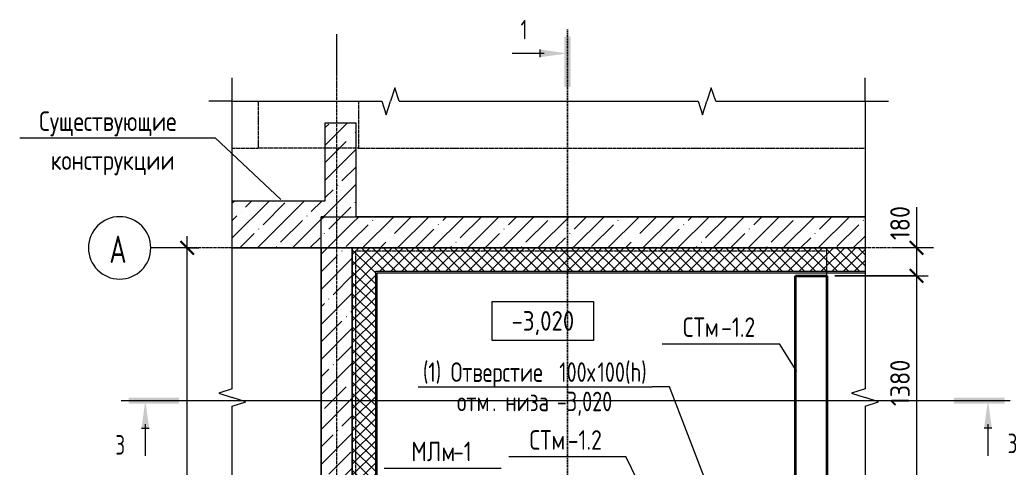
# Model space of a CAD drawing. Header units: millimetres. Extents: x 17301 to 64744, y -5326 to 7712.
# Drawn here: x 52137 to 58518, y 4838 to 7712 of the extents above; entities that cross this region are included whole.
import ezdxf

# ---------------------------------------------------------------- set-up
doc = ezdxf.new("R2010")
doc.units = ezdxf.units.MM
for name, pattern in [('01 Штриховая _4 мм_', [6, 3.5, -2.5]), ('02 Штрихпунктирная _20 мм_', [25, 20, -2.5, 0, -2.5]), ('04 Пунктир 10мм', [10, 0, -10])]:
    doc.linetypes.add(name, pattern=pattern)
for name, color, linetype, lineweight in [('AA_Dim', 7, 'Continuous', 9), ('AA_Dim-50', 7, 'Continuous', 9), ('AA_Oformlenie', 7, 'Continuous', 9), ('AA_Razrez', 7, 'Continuous', 9), ('AA_Vinoska', 7, 'Continuous', 9), ('AA_Visotnaya otmetka', 7, 'Continuous', 9), ('AF_Okno', 7, 'Continuous', 20), ('AF_Perekritie_Опалубка_Существующая', 253, 'Continuous', 20), ('AF_Stena', 7, 'Continuous', 60), ('AF_Stena_Опалубка', 253, 'Continuous', 20), ('AF_Stena_Опалубка_Существующая', 253, 'Continuous', 20), ('KR_Fundament', 7, 'Continuous', 20), ('Оси', 7, 'Continuous', 9)]:
    doc.layers.add(name, color=color, linetype=linetype, lineweight=lineweight)
doc.styles.add('GOST Common', font='GOST_Common.ttf', dxfattribs={"width": 0.85, "height": 125})
doc.styles.add('ISOCPEUR', font='isocpeur.TTF', dxfattribs={"width": 0.7, "height": 175})
doc.styles.add('ISOCPEUR_1', font='isocpeur.TTF', dxfattribs={"width": 0.85, "height": 125})
doc.styles.add('ISOCPEUR_2', font='isocpeur.TTF', dxfattribs={"width": 0.9, "height": 125})
doc.styles.add('ISOCPEUR_3', font='isocpeur.TTF', dxfattribs={"width": 0.7, "height": 125})
doc.styles.add('ISOCPEUR_4', font='isocpeur.TTF', dxfattribs={"width": 0.75, "height": 125})
doc.dimstyles.new('00_Точн_3_знака__прозр_', dxfattribs={"dimscale": 304.8, "dimtxt": 125.344371, "dimasz": 0.278871, "dimexe": 0.246063, "dimexo": 0.164042, "dimgap": 0.016404, "dimtad": 1, "dimdec": 3, "dimrnd": 0.001, "dimdsep": 46, "dimtxsty": 'ISOCPEUR_2', "dimblk1": 'OBLIQUE', "dimblk2": 'OBLIQUE', "dimsah": 1, "dimcen": 0.09, "dimdle": 0.246063, "dimazin": 0, "dimtfac": 1, "dimtdec": 4, "dimtix": 1, "dimtmove": 0, "dimatfit": 3, "dimfxl": 1, "dimtvp": 1, "dimtolj": 1, "dimtzin": 0, "dimlwd": 18, "dimlwe": 18, "dimarcsym": 2})
doc.dimstyles.new('00_Точн_3_знака__прозр__1', dxfattribs={"dimscale": 304.8, "dimtxt": 125.344371, "dimasz": 0.278871, "dimexe": 0.246063, "dimexo": 0.164042, "dimgap": 0.016404, "dimtad": 1, "dimdec": 3, "dimrnd": 0.001, "dimdsep": 46, "dimtxsty": 'ISOCPEUR_2', "dimblk1": 'OBLIQUE', "dimblk2": 'OBLIQUE', "dimsah": 1, "dimcen": 0.09, "dimdle": 0.246063, "dimazin": 0, "dimtfac": 1, "dimtdec": 4, "dimtix": 1, "dimtmove": 1, "dimatfit": 3, "dimfxl": 1, "dimtvp": 1, "dimtolj": 1, "dimtzin": 0, "dimlwd": 18, "dimlwe": 18, "dimarcsym": 2})
doc.dimstyles.new('01_Точн_3_знака__непрозр__1', dxfattribs={"dimscale": 304.8, "dimtxt": 125.344371, "dimasz": 0.278871, "dimexe": 0.246063, "dimexo": 0.164042, "dimgap": 0.049213, "dimtad": 1, "dimdec": 3, "dimrnd": 0.001, "dimdsep": 46, "dimtxsty": 'ISOCPEUR_2', "dimblk1": 'OBLIQUE', "dimblk2": 'OBLIQUE', "dimsah": 1, "dimcen": 0.09, "dimdle": 0.246063, "dimazin": 0, "dimtfac": 1, "dimtdec": 4, "dimtix": 1, "dimtmove": 0, "dimatfit": 3, "dimfxl": 1, "dimtvp": 1, "dimtfill": 1, "dimtolj": 1, "dimtzin": 0, "dimlwd": 18, "dimlwe": 18, "dimarcsym": 2})
pattern_1 = [(45, (34836.26, 0), (-112.2532, 112.2532), []), (45, (34948.52, 0), (-112.2532, 112.2532), [198.437, -39.687, 1.676, -38.011])]
pattern_2 = [(45, (34836.263, 0), (-35.35534, 35.35534), []), (135, (34836.263, 0), (-35.35534, -35.35534), [])]

# ---------------------------------------------------------------- blocks, each defined once
blk = doc.blocks.new('231_Проем прямоугольный _Окно_Стена_ - 231_Проем прямоугольный _Окно_Стена_-3713129-КР_СТм1_-3_300_-1этаж')
at = {"layer": 'AF_Okno'}
blk.add_line((-555, -320), (805, -320), dxfattribs=at)
blk = doc.blocks.new('011_Прямоугольник обрыва _ЭлУзла_ - 011_Прямоугольник обрыва _ЭлУзла_-3707362-КР_СТм1_-3_300_-1этаж')
at = {"layer": 'AA_Oformlenie'}
for p, q in [((0, -1842.8), (0, 0)), ((0, 0), (958.5, 0)), ((1069.8, 0), (2985.4, 0)), ((3096.7, 0), (4053.8, 0)), ((4053.8, 0), (4053.8, -1842.8)), ((0, -5641.2), (0, -1954.2)), ((4053.8, -1954.2), (4053.8, -5641.2)), ((0, -7596.6), (0, -5752.5)), ((4053.8, -5752.5), (4053.8, -7596.6)), ((958.5, -7596.6), (0, -7596.6)), ((2985.4, -7596.6), (1069.8, -7596.6)), ((4053.8, -7596.6), (3096.7, -7596.6))]:
    blk.add_line(p, q, dxfattribs=at)
blk = doc.blocks.new('Ось сетки - d_4мм-2765513-КР_СТм1_-3_300_-1этаж')
at = {"layer": 'Оси'}
for start, end in [(360, 180), (360, 180), (180, 360), (180, 360)]:
    blk.add_arc((0, 0), 4, start, end, dxfattribs=at)
blk = doc.blocks.new('Разрез - Номер узла_ спереди-394134-КР_СТм1_-3_300_-1этаж')
at = {"layer": 'AA_Razrez'}
for points in [[(7.33, 0.4), (7.33, -0.39), (0.87, -0.39), (0.87, 0.4)], [(3.5, -3.53), (2.5, -3.53), (3, 0)]]:
    blk.add_hatch(color=256, dxfattribs=at).paths.add_polyline_path(points)
for p, q in [((2.5, -3.53), (3.5, -3.53)), ((3, -3), (3, -7.1))]:
    blk.add_line(p, q, dxfattribs=at)
blk = doc.blocks.new('Разрез - Номер узла_ сзади-394133-КР_СТм1_-3_300_-1этаж')
at = {"layer": 'AA_Razrez'}
for points in [[(7.33, 0.4), (7.33, -0.39), (0.87, -0.39), (0.87, 0.4)], [(3.5, -3.53), (2.5, -3.53), (3, 0)]]:
    blk.add_hatch(color=256, dxfattribs=at).paths.add_polyline_path(points)
for p, q in [((2.5, -3.53), (3.5, -3.53)), ((3, -3), (3, -7.1))]:
    blk.add_line(p, q, dxfattribs=at)
blk = doc.blocks.new('DIMBLOCK51-КР_СТм1_-3_300_-1этаж')
at = {"layer": 'AA_Dim-50', "lineweight": 18}
for p, q in [((53209.5, -75), (53209.5, 6325)), ((53199.4, 6250), (53284.5, 6250)), ((53209.5, 6250), (53199.4, 6250)), ((53199.4, 0), (53284.5, 0)), ((53209.5, 0), (53199.4, 0))]:
    blk.add_line(p, q, dxfattribs=at)
at = {"layer": 'AA_Dim-50', "lineweight": 30}
for p, q in [((53209.5, 6250), (53167, 6292.5)), ((53209.5, 6250), (53252, 6207.5)), ((53209.5, 0), (53167, 42.5)), ((53209.5, 0), (53252, -42.5))]:
    blk.add_line(p, q, dxfattribs=at)
at = {"layer": 'AA_Dim-50', "color": 0, "lineweight": 18, "insert": (53031.7, 2968.9), "char_height": 125, "width": 374.614, "attachment_point": 1, "rotation": 90, "line_spacing_factor": 1.135194, "style": 'ISOCPEUR_2', "bg_fill": 3, "box_fill_scale": 1.25, "bg_fill_color": 256, "bg_fill_true_color": 13158600, "bg_fill_transparency": 0}
blk.add_mtext('6250', dxfattribs=at)
blk = doc.blocks.new('_Oblique')
at = {"color": 0, "linetype": 'ByBlock', "lineweight": -2}
blk.add_line((-0.5, -0.5), (0.5, 0.5), dxfattribs=at)
blk = doc.blocks.new('010_Текст с выноской - Текст 2 строки-3751057-КР_СТм1_-3_300_-1этаж')
at = {"layer": 'AA_Vinoska'}
blk.add_line((-12.5, 0), (12.5, 0), dxfattribs=at)
blk = doc.blocks.new('DIMBLOCK58-КР_СТм1_-3_300_-1этаж')
at = {"layer": 'AA_Dim-50', "lineweight": 18}
for p, q in [((57880, 6510.7), (57880, 6250.2)), ((57880, 6325), (57880, 6070)), ((57890.1, 6250), (57805, 6250)), ((57880, 6250.2), (57880, 6160)), ((57880, 6250), (57890.1, 6250)), ((57356.3, 6070), (57955, 6070)), ((57880, 6070), (57356.3, 6070))]:
    blk.add_line(p, q, dxfattribs=at)
at = {"layer": 'AA_Dim-50', "lineweight": 30}
for p, q in [((57880, 6250), (57837.5, 6292.5)), ((57880, 6250), (57922.5, 6207.5)), ((57880, 6070), (57837.5, 6112.5)), ((57880, 6070), (57922.5, 6027.5))]:
    blk.add_line(p, q, dxfattribs=at)
at = {"layer": 'AA_Dim-50', "color": 0, "lineweight": 18, "insert": (57712.2, 6300.2), "char_height": 125, "width": 252.581, "attachment_point": 1, "rotation": 90, "line_spacing_factor": 1.135194, "style": 'ISOCPEUR_2'}
blk.add_mtext('180', dxfattribs=at)
blk = doc.blocks.new('DIMBLOCK59-КР_СТм1_-3_300_-1этаж')
at = {"layer": 'AA_Dim-50', "lineweight": 18}
for p, q in [((57356.3, 6070), (57955, 6070)), ((57880, 6070), (57356.3, 6070)), ((57880, 6070), (57880, 4690)), ((57156.3, 4690), (57955, 4690)), ((57880, 4690), (57156.3, 4690))]:
    blk.add_line(p, q, dxfattribs=at)
at = {"layer": 'AA_Dim-50', "lineweight": 30}
for p, q in [((57880, 6070), (57837.5, 6112.5)), ((57880, 6070), (57922.5, 6027.5)), ((57880, 4690), (57837.5, 4732.5)), ((57880, 4690), (57922.5, 4647.5))]:
    blk.add_line(p, q, dxfattribs=at)
at = {"layer": 'AA_Dim-50', "color": 0, "lineweight": 18, "insert": (57712.2, 5235.7), "char_height": 125, "width": 346.234, "attachment_point": 1, "rotation": 90, "line_spacing_factor": 1.135194, "style": 'ISOCPEUR_2'}
blk.add_mtext('1380', dxfattribs=at)
blk = doc.blocks.new('010_Текст с выноской - Текст 2 строки-3754870-КР_СТм1_-3_300_-1этаж')
at = {"layer": 'AA_Vinoska'}
blk.add_line((-7.5, 0), (7.5, 0), dxfattribs=at)
blk = doc.blocks.new('Высотные отметки - Рамка вверх-400294-КР_СТм1_-3_300_-1этаж')
at = {"layer": 'AA_Vinoska'}
for p, q in [((-13, 0), (-13, 5)), ((-13, 5), (0, 5)), ((0, 5), (0, 0)), ((0, 0), (-13, 0))]:
    blk.add_line(p, q, dxfattribs=at)
blk = doc.blocks.new('042_М_Отверстия - Позиция и размер-2808408-КР_СТм1_-3_300_-1этаж')
at = {"layer": 'AA_Vinoska'}
blk.add_line((-15, 0), (15, 0), dxfattribs=at)

msp = doc.modelspace()

# ---------------------------------------------------------------- hatches: boundary and pattern name
at = {"layer": 'AF_Stena', "lineweight": 9}
h = msp.add_hatch(dxfattribs=at)
h.set_pattern_fill('FP_1', color=256, style=0, pattern_type=2)
h.set_pattern_definition(pattern_1)
h.paths.add_polyline_path([(54291.3248, 6450), (54291.3248, 7050), (54091.3248, 7050), (54091.3248, 6450), (54266.3248, 6450)])
h = msp.add_hatch(dxfattribs=at)
h.set_pattern_fill('FP_1', color=256, style=0, pattern_type=2)
h.set_pattern_definition(pattern_1)
h.paths.add_polyline_path([(54066.3248, 6250), (54066.3248, 6450), (54091.3248, 6450), (54091.3248, 6550), (53497.5726, 6550), (53497.5726, 6250)])
h = msp.add_hatch(dxfattribs=at)
h.set_pattern_fill('FP_1', color=256, style=0, pattern_type=2)
h.set_pattern_definition(pattern_1)
h.paths.add_polyline_path([(54066.3248, 145), (54266.3248, 145), (54266.3248, 6450), (54066.3248, 6450), (54066.3248, 345)])
h = msp.add_hatch(dxfattribs=at)
h.set_pattern_fill('FP_1', color=256, style=0, pattern_type=2)
h.set_pattern_definition(pattern_1)
h.paths.add_polyline_path([(57551.3864, 6250), (57551.3864, 6450), (54266.3248, 6450), (54266.3248, 6250), (56611.3864, 6250)])
h = msp.add_hatch(dxfattribs=at)
h.set_pattern_fill('FP_14', color=256, style=0, pattern_type=2)
h.set_pattern_definition(pattern_2)
h.paths.add_polyline_path([(57551.3864, 6100), (57551.3864, 6250), (54266.3248, 6250), (54266.3248, 6100), (56461.3864, 6100)])
h = msp.add_hatch(dxfattribs=at)
h.set_pattern_fill('FP_14', color=256, style=0, pattern_type=2)
h.set_pattern_definition(pattern_2)
h.paths.add_polyline_path([(54416.3248, -5), (54416.3248, 6100), (54266.3248, 6100), (54266.3248, -5)])

# ---------------------------------------------------------------- linework, layer by layer
at = {"layer": 'AA_Razrez', "linetype": '04 Пунктир 10мм'}
for p, q in [((55644.4795, 7647.1457), (55644.4795, -1173.6906)), ((52790.7596, 5270.6513), (58487.9782, 5270.6513))]:
    msp.add_line(p, q, dxfattribs=at)
at = {"layer": 'AA_Vinoska'}
for p, q in [((53497.5726, 7190), (53497.5726, 7340)), ((57551.3864, 7190), (57551.3864, 7340)), ((54539.1804, 7276.6501), (54511.0261, 7190)), ((54567.3348, 7190), (54539.1804, 7276.6501)), ((56566.0873, 7276.6501), (56537.933, 7190)), ((56594.2417, 7190), (56566.0873, 7276.6501)), ((53497.5726, 7190), (53347.5726, 7190)), ((54456.0261, 7190), (54483.5261, 7103.3975)), ((54483.5261, 7103.3975), (54511.0261, 7190)), ((56482.933, 7190), (56510.433, 7103.3975)), ((56510.433, 7103.3975), (56537.933, 7190)), ((57551.3864, 7190), (57701.3864, 7190)), ((53807.667, 6560.6861), (53387.4751, 6955.8669)), ((57113.47, 5457.5122), (57002.074, 5635.0843)), ((53497.5726, 5347.1538), (53410.9225, 5318.9994)), ((53410.9225, 5318.9994), (53497.5726, 5290.8451)), ((56298.7702, 5359.0523), (56187.933, 5359.0523)), ((56575.5839, 4636.5032), (56298.7702, 5359.0523)), ((57551.3864, 5347.1538), (57464.7363, 5318.9994)), ((57464.7363, 5318.9994), (57551.3864, 5290.8451)), ((53584.1752, 5263.3451), (53497.5726, 5290.8451)), ((53497.5726, 5235.8451), (53584.1752, 5263.3451)), ((57637.989, 5263.3451), (57551.3864, 5290.8451)), ((57551.3864, 5235.8451), (57637.989, 5263.3451)), ((56126.7614, 4691.1972), (56019.4795, 4911.8534))]:
    msp.add_line(p, q, dxfattribs=at)
at = {"layer": 'AA_Visotnaya otmetka'}
msp.add_line((55811.3471, 5656.6354), (55811.3471, 5656.6354), dxfattribs=at)
msp.add_line((55811.3471, 5656.6354), (55811.3471, 5656.6354), dxfattribs=at)
at = {"layer": 'AF_Perekritie_Опалубка_Существующая'}
for p, q in [((54066.3248, 345), (54066.3248, 6450)), ((54066.3248, 6450), (57551.3864, 6450)), ((54266.3248, 145), (54266.3248, 6250)), ((54266.3248, 6250), (54306.3248, 6250)), ((54306.3248, 6250), (57551.3864, 6250))]:
    msp.add_line(p, q, dxfattribs=at)
at = {"layer": 'AF_Stena', "linetype": '01 Штриховая _4 мм_', "lineweight": 20}
for p, q in [((53666.3248, 6890), (53666.3248, 7190)), ((54306.3248, 7190), (54306.3248, 6890)), ((53497.5726, 6890), (53666.3248, 6890)), ((54306.3248, 6890), (53666.3248, 6890)), ((54306.3248, 6890), (53666.3744, 6890)), ((54306.3248, 6890), (57551.3864, 6890)), ((54266.2752, 6250), (53497.5726, 6250)), ((54066.3248, 6250), (54266.3248, 6250)), ((57306.3248, 6230), (54286.3248, 6230)), ((54286.3248, 6230), (54286.3248, 190)), ((57306.3248, 6230), (57306.3248, 6250))]:
    msp.add_line(p, q, dxfattribs=at)
at = {"layer": 'AF_Stena_Опалубка'}
for p, q in [((54266.3248, 190), (54266.3248, 6250)), ((54286.3248, 6250), (54266.3248, 6250)), ((54286.3248, 6250), (57306.3248, 6250))]:
    msp.add_line(p, q, dxfattribs=at)
at = {"layer": 'AF_Stena_Опалубка', "lineweight": 35}
for p, q in [((57106.3248, 4690), (57106.3248, 6070)), ((57106.3248, 6070), (57306.3248, 6070)), ((57306.3248, 6070), (57306.3248, 4690))]:
    msp.add_line(p, q, dxfattribs=at)
at = {"layer": 'AF_Stena_Опалубка_Существующая'}
for p, q in [((54291.3248, 7050), (54091.3248, 7050)), ((54091.3248, 7050), (54091.3248, 6550)), ((54291.3248, 6450), (54291.3248, 7050)), ((54091.3248, 6550), (53497.5726, 6550)), ((54091.3248, 6450), (54066.3248, 6450)), ((54066.3248, 6450), (54091.3248, 6450)), ((57551.3864, 6450), (54291.3248, 6450)), ((53497.5726, 6250), (54066.3248, 6250)), ((54066.3248, 6250), (54066.3248, 145)), ((54066.3248, 6250), (54066.3248, 345)), ((54266.3248, 145), (54266.3248, 6250)), ((54306.3248, 6250), (54266.3248, 6250)), ((54266.3248, 6250), (57551.3864, 6250)), ((57551.3864, 6250), (54266.3248, 6250)), ((54266.3248, 6250), (54266.3248, 6100)), ((57551.3864, 6250), (54306.3248, 6250)), ((54266.3248, 6100), (54266.3248, 6090)), ((54266.3248, 5954.2355), (54266.3248, 6090)), ((54266.3248, 6090), (54266.3248, 5954.2355)), ((54416.3248, 6100), (57551.3864, 6100)), ((54416.3248, 6090), (54416.3248, 6100)), ((54416.3248, -5), (54416.3248, 6090)), ((54426.3248, 6090), (57551.3864, 6090)), ((54426.3248, -15), (54426.3248, 6090)), ((54266.3248, 145), (54266.3248, 5954.2355)), ((54266.3248, 5954.2355), (54266.3248, 145))]:
    msp.add_line(p, q, dxfattribs=at)
at = {"layer": 'KR_Fundament', "linetype": '01 Штриховая _4 мм_'}
for p, q in [((54286.3248, 6230), (54286.3248, 190)), ((57306.3248, 6230), (54286.3248, 6230)), ((57306.3248, 6090.0496), (57306.3248, 6230))]:
    msp.add_line(p, q, dxfattribs=at)
at = {"layer": 'KR_Fundament'}
msp.add_line((57306.3248, 4490), (57306.3248, 6090), dxfattribs=at)
at = {"layer": 'Оси'}
for p, q in [((54166.3248, 7619.3517), (54166.3248, 7369.3517)), ((53225.9507, 6250), (52975.9507, 6250)), ((57989.4465, 6250), (57739.4465, 6250))]:
    msp.add_line(p, q, dxfattribs=at)
at = {"layer": 'Оси', "linetype": '02 Штрихпунктирная _20 мм_'}
for p, q in [((54166.3248, 7369.3517), (54166.3248, -756.6196)), ((57739.4465, 6250), (53225.9507, 6250))]:
    msp.add_line(p, q, dxfattribs=at)

# ---------------------------------------------------------------- block references
at = {"layer": 'AA_Oformlenie'}
msp.add_blockref('011_Прямоугольник обрыва _ЭлУзла_ - 011_Прямоугольник обрыва _ЭлУзла_-3707362-КР_СТм1_-3_300_-1этаж', (53497.5726, 7190), dxfattribs=at)
at = {"layer": 'AA_Razrez', "xscale": 49.99999999999998, "yscale": 49.99999999999998, "zscale": 49.99999999999998, "rotation": 269.9999999999996}
msp.add_blockref('Разрез - Номер узла_ спереди-394134-КР_СТм1_-3_300_-1этаж', (55644.4795, 7647.1457), dxfattribs=at)
at = {"layer": 'AA_Razrez', "xscale": 49.99999999999998, "yscale": 49.99999999999998, "zscale": 49.99999999999998}
msp.add_blockref('Разрез - Номер узла_ спереди-394134-КР_СТм1_-3_300_-1этаж', (52790.7596, 5270.6513), dxfattribs=at)
at = {"layer": 'AA_Razrez', "extrusion": (0, 0, -1), "xscale": 49.99999999999998, "yscale": 49.99999999999998, "zscale": 49.99999999999998}
msp.add_blockref('Разрез - Номер узла_ сзади-394133-КР_СТм1_-3_300_-1этаж', (-58487.9782, 5270.6513), dxfattribs=at)
at = {"layer": 'AA_Vinoska'}
for name, p, xscale, yscale, zscale in [('010_Текст с выноской - Текст 2 строки-3751057-КР_СТм1_-3_300_-1этаж', (52762.4751, 6955.8669), 50, 50, 50), ('Высотные отметки - Рамка вверх-400294-КР_СТм1_-3_300_-1этаж', (55811.3471, 5656.6354), 49.99999999999998, 49.99999999999998, 49.99999999999998), ('010_Текст с выноской - Текст 2 строки-3754870-КР_СТм1_-3_300_-1этаж', (56627.074, 5635.0843), 50, 50, 50), ('042_М_Отверстия - Позиция и размер-2808408-КР_СТм1_-3_300_-1этаж', (55437.933, 5359.0523), 49.99999999999998, 49.99999999999998, 49.99999999999998), ('010_Текст с выноской - Текст 2 строки-3754870-КР_СТм1_-3_300_-1этаж', (55644.4795, 4911.8534), 50, 50, 50), ('010_Текст с выноской - Текст 2 строки-3754870-КР_СТм1_-3_300_-1этаж', (54845.3535, 4837.9851), 50, 50, 50)]:
    msp.add_blockref(name, p, dxfattribs=dict(at, xscale=xscale, yscale=yscale, zscale=zscale))
at = {"layer": 'AF_Okno'}
msp.add_blockref('231_Проем прямоугольный _Окно_Стена_ - 231_Проем прямоугольный _Окно_Стена_-3713129-КР_СТм1_-3_300_-1этаж', (56062.5198, 6570), dxfattribs=at)
at = {"layer": 'Оси', "xscale": 49.99999999999998, "yscale": 49.99999999999998, "zscale": 49.99999999999998, "rotation": 89.9999999999998}
msp.add_blockref('Ось сетки - d_4мм-2765513-КР_СТм1_-3_300_-1этаж', (52775.9507, 6250), dxfattribs=at)

# ---------------------------------------------------------------- texts
at = {"layer": 'AA_Razrez', "char_height": 125, "attachment_point": 1, "style": 'ISOCPEUR_3'}
for s, insert, width in [('\\fISOCPEUR|b0|i0|c204|p34|;\\W.7;1', (55344.536, 7711.8763), 53.312219), ('\\fISOCPEUR|b0|i0|c204|p34|;\\W.7;3', (52749.1383, 5049.4671), 75.759469), ('\\fISOCPEUR|b0|i0|c204|p34|;\\W.7;3', (58464.8494, 5059.0542), 75.759469)]:
    msp.add_mtext(s, dxfattribs=dict(at, insert=insert, width=width))
at = {"layer": 'AA_Vinoska', "char_height": 125, "attachment_point": 1}
for s, insert, width, style in [('Существующие', (52261.2018, 7124.9821), 1209.546016, 'GOST Common'), ('конструкции', (52334.3018, 6874.9821), 1032.373078, 'GOST Common'), ('СТм', (56384.4131, 5804.1995), 296.423953, 'GOST Common'), ('-1.2', (56628.9873, 5804.1995), 286.202437, 'GOST Common'), ('(1) ', (54718.8288, 5516.0413), 216.455625, 'ISOCPEUR_4'), ('Отверстие', (54897.4225, 5516.0413), 769.62, 'ISOCPEUR_4'), (' 100', (55532.4225, 5516.0413), 288.6075, 'ISOCPEUR_4'), ('100(h)', (55837.5202, 5516.0413), 390.822656, 'ISOCPEUR_4'), ('\\fISOCPEUR|b0|i0|c204|p34|;\\W.75;х', (55770.5475, 5516.0413), 81.170859, 'ISOCPEUR_4'), ('низа', (55247.1374, 5327.6733), 327.689766, 'ISOCPEUR_4'), (' -3,020', (55517.5085, 5327.6733), 514.082109, 'ISOCPEUR_4'), ('отм', (54937.0788, 5327.6733), 273.575859, 'ISOCPEUR_4'), ('. ', (55162.8014, 5327.6733), 102.215156, 'ISOCPEUR_4'), ('СТм', (55401.8187, 5080.9686), 296.423953, 'GOST Common'), ('-1.2', (55646.3929, 5080.9686), 286.202437, 'GOST Common'), ('МЛм', (54644.7676, 5007.1003), 323.681328, 'GOST Common'), ('-1', (54911.8314, 5007.1003), 156.729906, 'GOST Common')]:
    msp.add_mtext(s, dxfattribs=dict(at, insert=insert, width=width, style=style))
at = {"layer": 'AA_Visotnaya otmetka', "insert": (55286.431, 5844.4752), "char_height": 125, "width": 479.798668, "attachment_point": 1, "line_spacing_factor": 1.135194, "style": 'ISOCPEUR_1'}
msp.add_mtext('-3,020', dxfattribs=at)
at = {"layer": 'Оси', "insert": (52710.4371, 6328.5763), "char_height": 175, "width": 134.6835, "attachment_point": 1, "style": 'ISOCPEUR'}
msp.add_mtext('\\fISOCPEUR|b0|i0|c204|p34|;\\W.7;А', dxfattribs=at)

# ---------------------------------------------------------------- dimensions: what is measured, and where the dimension line sits
at = {"layer": 'AA_Dim', "lineweight": 18}
dim = msp.add_linear_dim(base=(57880.0224, 6070), p1=(57940.1264, 6250), p2=(57306.3248, 6070), angle=90, dimstyle='00_Точн_3_знака__прозр__1', override={"dimpost": '<>', "dimfxl": 658.866046}, dxfattribs=at)
dim.commit()
dim.dimension.update_dxf_attribs({"geometry": 'DIMBLOCK58-КР_СТм1_-3_300_-1этаж', "text_midpoint": (57795.5159, 6426.4826), "dimtype": 160, "text_rotation": 90})
dim = msp.add_linear_dim(base=(57880.0224, 4690), p1=(57306.3248, 6070), p2=(57106.3248, 4690), angle=90, dimstyle='00_Точн_3_знака__прозр_', override={"dimpost": '<>', "dimfxl": 1394.417441}, dxfattribs=at)
dim.commit()
dim.dimension.update_dxf_attribs({"geometry": 'DIMBLOCK59-КР_СТм1_-3_300_-1этаж', "text_midpoint": (57812.5224, 5380)})

# ---------------------------------------------------------------- next in the draw order: dimensions: what is measured, and where the dimension line sits
dim = msp.add_linear_dim(base=(53209.5276, 6250), p1=(53149.4235, 0), p2=(53149.4235, 6250), angle=90, dimstyle='01_Точн_3_знака__непрозр__1', override={"dimpost": '<>', "dimfxl": 6250}, dxfattribs=at)
dim.commit()
dim.dimension.update_dxf_attribs({"geometry": 'DIMBLOCK51-КР_СТм1_-3_300_-1этаж', "text_midpoint": (53132.0276, 3125)})

doc.saveas('drawing.dxf')
